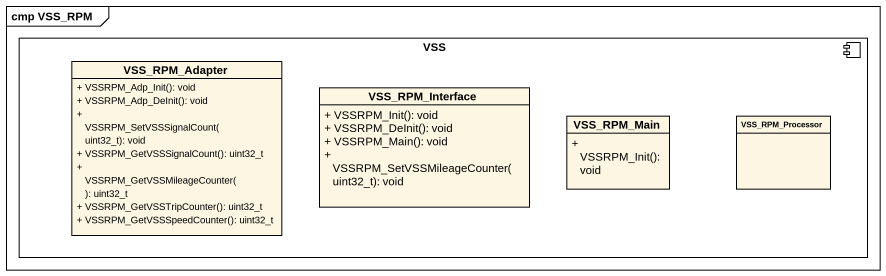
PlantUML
@startuml
mainframe cmp VSS_RPM
hide circle
hide empty members
skinparam classAttributeIconSize 0
component VSS {
  class VSS_RPM_Adapter {
    + VSSRPM_Adp_Init(): void
    + VSSRPM_Adp_DeInit(): void
    + VSSRPM_SetVSSSignalCount(uint32_t): void
    + VSSRPM_GetVSSSignalCount(): uint32_t
    + VSSRPM_GetVSSMileageCounter(): uint32_t
    + VSSRPM_GetVSSTripCounter(): uint32_t
    + VSSRPM_GetVSSSpeedCounter(): uint32_t
  }
  class VSS_RPM_Interface {
    + VSSRPM_Init(): void
    + VSSRPM_DeInit(): void
    + VSSRPM_Main(): void
    + VSSRPM_SetVSSMileageCounter(uint32_t): void
  }
  class VSS_RPM_Main {
    + VSSRPM_Init(): void
  }
  class VSS_RPM_Processor
}
@enduml
